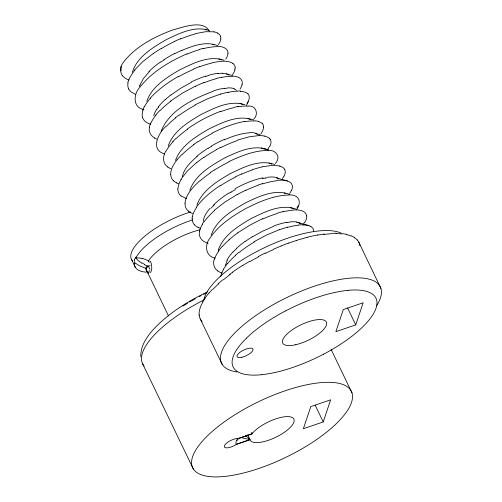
<?xml version="1.0" encoding="UTF-8"?>
<svg xmlns="http://www.w3.org/2000/svg" width="502" height="502" viewBox="0 0 502 502"><rect width="100%" height="100%" fill="white"/><g stroke="black" fill="none" stroke-linecap="round" stroke-linejoin="round"><path stroke-width="0.75" d="M170.661 174.734C170.485 169.143 173.705 164.179 176.949 159.893M149.295 127.759C148.598 131.951 150.945 136.186 154.76 137.981M140.761 356.508C140.522 344.052 149.094 333.61 157.402 325.265C171.897 311.221 189.342 300.56 207.483 291.888M134.467 260.149L134.442 261.529M148.404 261.078L148.598 260.714A44.038 15.493 -25.7 0 1 200.066 229.715M263.663 127.037L262.841 130.583L260.789 134.141M184.956 203.191C186.054 193.979 193.182 186.982 199.595 180.915M213.977 259.936C212.81 263.964 214.172 268.626 217.786 270.942M225.373 265.589L227.306 260.061M132.384 72.225C137.203 56.475 153.104 47.395 166.482 39.52C179.471 33.433 194.563 25.508 209.165 30.465M182.358 176.679C184.071 168.126 190.98 161.864 197.242 156.335M220.849 276.395L221.357 274.079L223.547 269.059M161.092 131.223C169.689 109.869 193.264 98.875 213.582 91.107M211.21 235.074C216.745 219.343 232.652 210.219 246.413 202.394C259.54 196.276 274.933 188.733 289.528 194.418M189.8 190.289C195.498 174.539 211.455 165.453 225.291 157.622C238.456 151.504 253.899 144.08 268.47 149.966L261.354 148.008M168.17 146.176C173.115 131.26 187.842 122.419 200.612 114.726C214.072 108.212 229.74 99.722 245.02 104.805M236.599 440.662L236.737 440.166M146.779 101.373C151.849 86.457 166.645 77.609 179.49 69.947C192.994 63.421 208.75 55.019 224.036 60.309M218.314 250.021C223.428 235.093 238.205 226.27 251.056 218.577C264.617 212.057 280.398 203.643 295.722 209.008M196.884 205.236C202.193 190.327 216.977 181.467 229.947 173.811C243.52 167.26 259.408 158.958 274.713 164.53M175.48 160.439C180.946 145.524 195.793 136.682 208.832 129.014C222.436 122.475 238.394 114.274 253.686 120.066M323.238 421.937L330.649 399.824L310.788 406.601L303.377 428.708L323.238 421.937L315.143 405.114M355.749 324.882L363.153 302.775L343.293 309.546L335.888 331.659L355.749 324.882L347.585 307.927M139.958 85.177L143.359 78.607L149.439 71.529M246.457 105.64C247.825 102.057 251.138 97.344 247.988 93.736M293.57 209.918L296.431 209.874C302.329 201.804 298.778 193.948 288.43 195.014C273.257 195.573 258.95 201.791 245.641 208.644C232.112 216.199 218.615 225.21 209.855 238.281C204.37 244.8 205.531 256.585 215.176 258.11M165.716 151.196C162.767 156.128 162.334 163.715 167.888 167.015M269.762 146.019L267.861 149.113M247.022 103.657L248.176 101.624M202.733 301.853L205.136 298.075M296.964 207.935L298.169 205.889M275.334 163.552C281.666 156.637 275.523 149.213 267.246 150.412C253.767 150.738 240.947 155.927 228.912 161.594M253.742 119.156C258.881 114.312 256.145 105.533 248.647 105.978M180.896 179.358L187.24 171.138L196.439 162.679M282.406 178.524L283.435 176.955M196.219 207.489C202.538 198.403 211.392 191.444 220.503 185.338M209.027 293.074L212.541 289.196M134.442 70.167L142.675 61.727L153.342 53.419M166.018 126.266C158.444 133.011 149.734 149.979 164.744 153.932M238.971 438.083L236.931 440.31M150.173 98.223C158.136 89.381 167.982 82.435 178.241 76.505M213.212 205.939L214.429 204.747M218.094 283.812L222.593 279.909M214.228 210.357L224.915 202.061L237.208 194.475M135.415 258.329L134.938 258.775A8.045 2.974 60.2 0 0 134.335 259.998M148.837 260.864L148.441 261.103M170.962 94.997L180.695 88.264L191.306 82.384M229.64 274.381L232.533 272.279M170.655 101.002L182.464 93.096L195.291 86.231M187.208 129.083C197.575 121.729 208.888 115.711 220.786 111.231M237.691 232.859L249.827 225.153L262.747 218.608M229.42 193.17L231.133 192.103M242.993 265.301L249.758 261.241M252.255 236.906L262.879 231.039L273.552 226.421M254.037 241.719L266.869 234.88L279.727 229.546M258.599 256.384L265.194 253.052M195.109 104.818L208.066 98.58L220.635 94.031M212.001 133.181C222.361 127.91 233.286 123.505 244.756 121.409M273.326 249.281L280.988 246.043M187.033 53.796C169.475 61.533 152.162 71.673 140.14 86.946C133.494 93.428 132.359 107.441 143.628 109.48M224.243 139.832C232.238 136.393 240.627 133.4 249.381 132.835M181.893 50.388C193.075 45.807 205.895 40.863 217.843 45.713M288.694 243.1L296.462 240.452M236.618 444.257L249.726 439.765A4.317 1.519 -25.7 0 1 250.034 439.664A24.221 8.521 -25.7 0 0 281.704 434.029A24.221 8.521 -25.7 0 0 287.577 416.597A24.221 8.521 -25.7 0 0 251.991 433.866L238.544 438.453A8.81 3.1 -25.7 0 0 227.475 442.431A8.81 3.1 -25.7 0 0 225.693 447.797A8.81 3.1 -25.7 0 0 236.618 444.257L249.726 439.765M251.991 433.866L238.544 438.453M237.615 140.058L249.394 136.764L259.245 135.546M307.55 237.27L304.457 238.086A88.189 31.03 -25.7 0 0 296.519 240.439M195.165 33.672L205.807 31.689L214.028 31.827M211.769 62.838C218.621 61.558 226.565 59.619 232.978 63.371M262.239 166.808L272.385 165.315L279.934 165.955M317.565 235.074L324.21 234.026M265.282 178.084L266.694 177.852M277.399 180.325C281.86 180.036 286.987 179.76 290.683 182.728A51.97 15.681 -25.5 0 1 292.183 185.257A53.4 16.233 -24.8 0 1 291.562 190.34M331.364 233.361L336.478 233.242M216.889 46.335C220.642 46.435 225.373 46.843 227.419 50.495A52.039 15.738 -25.2 0 1 227.908 53.501M222.587 73.361L226.421 73.876L232.633 75.62M296.431 209.874C300.384 209.962 306.164 211.085 306.596 215.91M232.828 76.116C236.316 76.335 240.834 77.258 242.033 81.06A51.875 15.713 -25 0 1 242.039 84.273M342.935 233.668L346.819 234.359M248.653 439.3L240.684 437.531M308.943 225.536L297.993 222.53M255.386 133.425L259.879 134.661M287.646 181.015L276.684 177.984M240.05 103.45L242.943 104.573M208.142 243.294C204.339 242.309 200.58 239.761 199.545 235.783A52.026 20.783 -26.5 0 1 199.451 231.566M218.784 58.866L221.42 59.914M290.319 207.546L293.162 208.694M186.449 198.61L181.147 195.975M148.046 272.329A44.038 15.493 -25.7 0 1 146.007 268.451L139.292 265.709L134.429 262.49A52.848 18.593 -25.7 0 0 146.157 272.166M269.022 162.987L271.77 164.198M247.737 118.428L250.442 119.658M226.421 73.876L229.075 75.137M150.644 124.314C147.23 123.247 143.779 121.164 142.518 117.637M205.073 29.304L206.517 29.863M198.114 227.375L200.455 228.291M351.381 235.814L354.481 237.471M234.076 88.873L236.511 90.26M212.672 44.327L214.047 44.935M277.443 178.241L278.133 178.543A42.959 12.569 -26.4 0 1 278.761 178.881M135.352 94.25L131.254 92.048A51.995 20.852 -25.6 0 1 128.675 88.986M284.301 192.988L285.644 193.615M262.985 148.454L264.309 149.088M141.746 263.136L137.768 260.249L135.778 257.771M299.456 223.076L300.61 223.81M310.688 226.264L313.01 228.372L313.731 231.271M249.036 438.403L245.685 435.723M357.28 239.912L358.698 241.989A88.107 30.998 -25.3 0 1 359.878 245.058M201.553 320.947L200.323 319.09A88.107 30.998 -26.1 0 1 199.338 315.745M251.665 433.251L251.954 433.791M200.235 318.921L222.323 364.596M247.681 434.776L249.714 438.999M147.268 266.116L147.638 266.888A2.203 0.772 -25.7 0 0 146.007 268.419M142.581 363.73L193.389 469.075M331.063 349.317L351.984 392.89A88.076 30.992 -25.7 0 1 240.169 473.806A88.076 30.992 -25.7 0 1 223.948 422.126A88.076 30.992 -25.7 0 1 351.984 392.89M249.776 439.124L250.002 439.589M146.873 270.998L168.484 315.909M358.779 242.152L380.918 288.405M131.744 259.904L135.182 267.102M149.257 262.446L148.598 260.714A2.203 0.772 -25.7 0 0 148.805 261.442M209.259 31.03C202.72 19.214 182.345 27.572 172.519 30.013C154.114 36.941 135.471 46.529 123.279 62.443A52.534 18.486 -25.7 0 0 121.026 66.465L121.007 70.838M359.79 245.12L359.846 245.459M199.206 315.802L199.062 314.603M239.561 438.83A3.646 0.609 79.4 0 1 239.517 438.56M236.273 444.383A3.633 3.137 -75.6 0 1 236.536 440.618M144.087 366.083A88.076 30.992 -25.7 0 1 203.505 300.165M182.979 306.076A79.623 28.018 -25.7 0 1 187.579 303.189M189.492 302.041A79.623 28.018 -25.7 0 1 195.24 298.753M199.369 296.531A79.184 27.861 -25.7 0 1 201.158 295.603M203.63 294.354A79.184 27.861 -25.7 0 1 206.309 293.042M134.975 263.211A8.126 1.531 72.2 0 1 134.636 263.217M136.067 257.601A52.848 18.593 -25.7 0 1 192.26 220.001M135.916 257.049A7.856 2.541 86.4 0 1 135.527 257.771M136.331 257.909A12.261 6.005 20.2 0 1 142.267 258.605M132.61 261.046A52.848 18.593 -25.7 0 1 190.672 211.944M142.261 258.404A16.503 9.281 22.9 0 1 148.473 260.871M150.456 261.153A8.71 3.884 75.7 0 1 150.148 272.605M149.251 270.271A8.609 1.964 81.9 0 1 145.862 268.953M145.956 268.47A2.334 0.847 -51 0 1 147.23 266.016M248.772 438.679A7.737 4.606 35.6 0 1 249.13 438.98M251.402 432.68A19.032 10.517 0.1 0 1 252.042 432.737M249.061 439.375A1.305 1.136 23.1 0 1 249.758 439.601M248.659 439.074A6.244 4.738 21.2 0 1 249.086 439.156M147.243 266.035A18.248 5.585 30.7 0 1 144.632 264.723M144.664 264.403A17.137 5.139 30.7 0 1 141.972 262.853M150.142 265.395A6.608 2.322 -25.7 0 1 147.638 266.888M150.016 269.241A6.25 0.715 66.8 0 1 148.077 265.464M236.862 440.605A7.794 0.822 -75.7 0 1 237.258 439.231M237.251 438.39A5.924 0.74 -75.7 0 1 237.314 438.196M203.781 299.976A79.272 27.892 -25.7 0 1 263.092 248.352A79.272 27.892 -25.7 0 1 341.297 233.166M199.143 314.566A88.088 30.911 -25.9 0 1 203.003 301.777M205.054 298.094A88.107 30.998 -25.7 0 1 208.932 293.093M281.057 245.942A88.107 30.998 -25.7 0 1 288.732 243.012M213.181 289.114A88.045 30.591 -26 0 1 218.746 283.774M223.264 279.915A88.045 30.509 -25.9 0 1 230.267 274.456M250.109 261.504A88.045 30.509 -25.9 0 1 258.787 256.698M265.225 253.428A88.045 30.509 -25.9 0 1 273.239 249.663M232.363 272.247A88.088 31.074 -25.7 0 1 242.861 265.244M307.682 237.151A88.088 31.074 -25.7 0 1 317.722 234.974M323.746 234.509A88.051 30.572 -25.4 0 1 330.887 233.794M335.945 233.625A88.051 30.572 -25.4 0 1 342.446 233.963M346.424 234.629A88.051 30.76 -25.3 0 1 351.067 236.009M354.249 237.603A88.051 30.867 -25.3 0 1 357.167 239.975M202.08 321.738A88.045 31.086 -26.1 0 1 201.697 321.28M121.208 66.408A53.388 21.297 -26.6 0 0 121.032 72.84A52.145 20.908 -25.7 0 0 122.344 75.457M128.656 79.831A53.3 21.36 -25.4 0 1 122.287 75.482M220.836 38.93A53.356 16.403 -24.2 0 1 218.395 44.703M220.629 36.596A52.227 15.788 -25.2 0 1 220.698 38.98M217.63 33.195A53.337 16.095 -25.5 0 1 220.673 36.571M213.934 31.89A51.926 15.731 -26.4 0 1 217.761 33.119M180.62 38.949A53.381 17.294 -28.4 0 1 194.858 34.067M174.25 41.49A52.158 17.664 -28.8 0 1 180.714 38.641M161.569 48.43A53.407 18.436 -28.9 0 1 174.257 41.697M153.443 53.463A51.963 18.593 -28.9 0 1 161.468 48.317M128.675 80.521A53.312 20.783 -27.8 0 1 134.931 70.098M127.878 82.937A52.133 20.739 -26.9 0 1 128.424 80.602M128.675 88.986A53.369 21.335 -26.4 0 1 127.991 82.899M227.977 53.476A53.262 16.302 -24.4 0 1 225.749 59.167M203.084 48.7A53.3 16.528 -27.5 0 1 216.462 46.673M199.514 49.378A52.239 16.779 -28.2 0 1 203.417 48.317M186.939 54.16A53.093 17.244 -28.4 0 1 199.3 49.692M234.942 69.715A53.105 16.397 -24.1 0 1 232.545 74.654M235.074 68.04A52.221 15.844 -24.9 0 1 234.767 69.778M232.809 63.459A53.306 16.12 -25.2 0 1 235.218 67.983M199.589 66.791A53.275 17.15 -28.3 0 1 211.511 63.139M193.314 69.094A52.164 17.413 -28.7 0 1 199.702 66.559M178.442 76.806A53.325 18.028 -28.8 0 1 193.239 69.464M144.645 106.28A53.331 20.701 -27.9 0 1 150.506 98.185M142.813 110.089A52.139 20.638 -27.2 0 1 144.444 106.33M142.568 117.612A53.325 21.203 -26.9 0 1 143.076 110.007M242.177 84.223A53.381 16.459 -24.1 0 1 239.994 89.092M221.507 77.433A53.344 16.466 -27.3 0 1 232.482 76.373M216.13 78.519A52.308 16.597 -28 0 1 221.733 77.208M203.781 82.861A53.344 17.2 -28.3 0 1 215.948 78.764M195.297 86.338A51.913 17.426 -28.8 0 1 203.881 82.598M159.818 110.804A53.375 19.873 -28.7 0 1 171.025 101.103M155.764 115.021A52.177 20.118 -28.1 0 1 159.473 110.835M150.976 122.908A53.3 20.72 -27.9 0 1 156.091 114.971M149.345 127.74A51.957 20.607 -27.1 0 1 150.769 122.971M156.762 139.123A53.306 21.222 -24.6 0 1 154.547 138.113M240.358 91.314A53.325 16.114 -26.1 0 1 247.875 93.799M238.011 90.987A52.164 16.014 -27.1 0 1 240.696 91.075M228.021 92.374A53.281 16.535 -27.5 0 1 237.791 91.157M220.547 94.15A52.032 16.585 -28.1 0 1 228.19 92.199M179.346 115.165A53.312 18.838 -28.9 0 1 195.265 105.15M175.38 117.819A52.221 19.277 -28.8 0 1 178.988 115.065M166.438 126.228A53.105 19.823 -28.6 0 1 175.687 117.876M237.935 106.769A53.093 16.321 -27.2 0 1 248.333 106.204M234.666 107.171A52.246 16.472 -27.9 0 1 238.224 106.493M220.573 111.689A53.3 16.98 -28.1 0 1 234.321 107.553M175.813 138.853A53.143 19.66 -28.7 0 1 187.547 129.209M172.732 141.683A52.177 19.917 -28.3 0 1 175.474 138.866M166.099 151.089A53.325 20.538 -28.1 0 1 173.159 141.646M170.918 168.703A53.312 21.272 -24.8 0 1 167.768 167.084M262.37 123.599A51.97 15.681 -25.5 0 1 263.701 127.019M258.455 121.54A53.407 16.12 -26 0 1 262.326 123.624M255.261 120.831A52.158 15.907 -26.8 0 1 258.612 121.44M244.386 121.766A53.381 16.428 -27.2 0 1 254.991 121.026M197.75 141.953A53.331 18.7 -28.9 0 1 212.095 133.482M193.672 144.513A52.221 19.026 -28.9 0 1 197.506 141.828M182.408 154.277A53.356 19.779 -28.7 0 1 193.96 144.607M177.074 159.874A51.901 19.898 -28.2 0 1 182.113 154.296M173.573 180.896A53.369 21.385 -26.1 0 1 170.774 174.69M176.397 182.703A52.189 20.871 -25 0 1 173.648 180.852M178.505 183.776A53.312 21.26 -24.7 0 1 176.24 182.797M270.214 139.437A53.319 16.215 -24.7 0 1 270.132 145.894M269.329 138.238A52.133 15.731 -25.7 0 1 270.239 139.424M264.115 136.08A53.344 16.127 -26.2 0 1 269.267 138.27M259.132 135.634A52.007 15.895 -27 0 1 264.259 135.986M220.529 147.745A53.325 17.683 -28.7 0 1 237.371 140.535M216.18 149.69A52.152 18.11 -28.9 0 1 220.466 147.437M204.082 157.314A53.294 18.856 -28.9 0 1 216.268 149.86M196.564 162.698A52.026 19.051 -28.8 0 1 203.925 157.245M177.953 188.903A53.319 21.046 -27.3 0 1 181.316 179.264M177.808 188.959A52.202 20.889 -26.3 0 0 178.034 190.998A53.124 21.291 -26 0 0 181.046 196.037M214.417 170.122A53.08 18.474 -28.9 0 1 228.956 161.908M210.269 172.619A52.264 18.894 -28.9 0 1 214.203 169.983M200.016 180.927A53.388 19.534 -28.8 0 1 210.539 172.738M185.106 203.128A53.124 21.266 -26.2 0 0 187.045 209.729A52.195 20.915 -25.3 0 0 188.608 211.122M192.53 213.444A53.319 21.329 -25 0 1 188.476 211.191M283.718 176.867A53.35 16.271 -24.6 0 0 285.23 171.433A52.133 15.738 -25.4 0 0 284.615 169.287M279.614 166.149A53.319 16.089 -25.7 0 1 284.596 169.293M252.28 169.77A51.976 16.792 -28.3 0 1 262.138 166.928M241.663 174.106A53.394 17.576 -28.6 0 1 252.173 169.971M235.218 176.949A52.145 17.84 -28.9 0 1 241.694 173.893M220.792 185.508A53.388 18.624 -28.9 0 1 235.269 177.206M192.511 216.199A53.319 20.971 -27.5 0 1 196.589 207.414M192.122 218.477A52.202 20.827 -26.6 0 1 192.348 216.255M194.469 224.896A53.363 21.366 -26.2 0 1 192.228 218.433M198.058 227.406A51.888 20.783 -25.2 0 1 194.512 224.871M291.373 190.409A52.152 15.976 -24.3 0 1 289.604 193.465M262.458 183.92A53.312 16.723 -27.8 0 1 276.953 180.72M258.637 184.874A52.133 16.999 -28.5 0 1 262.734 183.525M245.823 190.34A53.356 17.714 -28.7 0 1 258.511 185.112M237.251 194.556A52.001 17.89 -28.9 0 1 245.829 190.176M204.383 221.445A53.325 20.256 -28.4 0 1 214.73 210.388M202.275 224.193A52.145 20.406 -27.7 0 1 203.994 221.526M199.545 231.529A53.306 21.053 -27.3 0 1 202.482 224.149M304.469 222.361A52.158 16.108 -24.1 0 1 303.76 223.415M306.716 215.866A53.325 16.353 -24.3 0 1 304.846 222.248M283.078 211.788A53.337 16.641 -27.7 0 1 293.281 210.162M277.449 213.13A52.133 16.773 -28.3 0 1 283.285 211.555M262.684 219.029A53.325 17.357 -28.4 0 1 277.179 213.538M229 239.812A51.982 19.308 -28.7 0 1 237.797 232.903M222.066 246.815A53.381 20.155 -28.5 0 1 229.201 239.824M218.502 250.981A52.139 20.237 -27.9 0 1 221.809 246.846M214.254 259.835A53.3 20.839 -27.7 0 1 218.891 250.912M222.072 273.025A51.951 20.707 -24.7 0 1 217.742 270.967M302.687 224.996A53.381 16.196 -26.5 0 1 310.5 226.377M298.483 225.015A52.164 16.164 -27.5 0 1 302.982 224.777M287.571 227.337A53.407 16.773 -27.8 0 1 298.257 225.222M279.664 229.671A51.957 16.804 -28.4 0 1 287.728 227.142M239.159 252.475A53.306 19.151 -28.9 0 1 254.301 241.995M235.463 255.236A52.133 19.522 -28.6 0 1 238.757 252.424M227.582 263.613A53.369 20.293 -28.4 0 1 235.72 255.248M223.647 269.034A51.995 20.249 -27.8 0 1 227.381 263.65M226.979 260.149A44.502 17.859 -27.8 0 1 232.897 251.985M233.141 251.973A43.643 17.049 -28.7 0 1 236.756 248.371M236.486 248.364A44.515 17.106 -29 0 1 245.302 241.192M245.516 241.28A43.31 15.945 -29.5 0 1 252.186 236.837M273.803 225.938A44.44 14.407 -29.1 0 1 286.874 222.311M286.535 222.662A43.536 13.441 -28.4 0 1 289.328 222.229M289.648 221.953A44.477 13.573 -28.1 0 1 296.506 221.972M296.318 222.11A43.348 12.832 -27.1 0 1 299.512 223.045M203.335 221.181A44.333 18.191 -26.1 0 1 209.968 208.393M210.903 208.33A42.927 16.811 -28.6 0 1 213.143 205.939M213.745 204.753A44.766 17.175 -29 0 1 229.05 192.868M231.096 192.065A42.996 15.305 -29.6 0 1 235.482 189.499M235.093 188.708A44.339 15.581 -29.6 0 1 263.073 177.796M262.358 178.643A42.965 13.397 -28.6 0 1 265.338 178.028M267.315 177.294A44.76 13.642 -28.1 0 1 277.744 178.053M196.84 156.285A44.446 16.717 -29.3 0 1 208.048 148.159M208.242 148.322A43.505 15.681 -29.6 0 1 211.706 146.214M211.524 145.956A44.471 15.788 -29.6 0 1 224.319 139.418M249.758 132.541A44.483 13.341 -27.6 0 1 256.334 133.57M256.171 133.664A43.548 12.782 -26.7 0 1 257.413 134.348M213.865 90.699A44.433 14.138 -28.9 0 1 224.664 88.239M224.381 88.509A43.505 13.303 -28.2 0 1 226.998 88.233M227.393 87.919A44.477 13.454 -27.9 0 1 234.334 88.71M153.788 115.742A44.446 18.141 -26.8 0 1 156.674 109.26M157.019 109.191A43.53 17.401 -28 0 1 158.657 106.882M158.337 106.932A44.471 17.633 -28.3 0 1 164.951 99.716M165.221 99.735A43.354 16.61 -29 0 1 170.849 94.966M191.287 81.983A44.477 15.116 -29.5 0 1 205.701 76.103M205.469 76.492A43.498 13.993 -29 0 1 208.788 75.469M209.045 75.143A44.433 14.094 -28.9 0 1 218.044 73.317M217.818 73.53A43.379 13.203 -28.1 0 1 222.693 73.279M139.531 86.545A43.323 17.733 -26.5 0 1 139.882 85.202M148.931 71.541A44.452 17.106 -29 0 1 160.546 61.947M160.847 62.091A43.523 15.995 -29.5 0 1 164.16 59.864M163.947 59.707A44.465 16.114 -29.5 0 1 174.646 53.507M174.69 53.714A43.354 14.941 -29.6 0 1 181.919 50.275M237.026 371.938A88.076 30.992 -25.7 0 1 288.631 296.676A88.076 30.992 -25.7 0 1 376.713 305.542M246.476 338.141A79.159 27.848 -25.7 0 0 234.641 369.227A79.636 28.018 -25.7 0 0 241.713 373.507A78.657 27.673 -25.7 0 0 247.95 374.812A79.623 28.018 -25.7 0 0 261.209 374.774M246.488 338.097A79.636 28.018 -25.7 0 1 259.308 327.26A78.657 27.673 -25.7 0 1 268.47 320.872A79.623 28.018 -25.7 0 1 285.506 310.914M323.658 354.136A79.184 27.861 -25.7 0 1 261.304 374.705M285.569 310.926A79.184 27.861 -25.7 0 1 347.924 290.357M347.873 290.338A79.623 28.018 -25.7 0 1 361.133 290.3A78.676 27.679 -25.7 0 1 367.37 291.606A79.623 28.018 -25.7 0 1 374.442 295.879A79.184 27.861 -25.7 0 1 362.588 327.009A79.623 28.018 -25.7 0 1 349.775 337.852A78.67 27.679 -25.7 0 1 340.613 344.234A79.623 28.012 -25.7 0 1 323.577 354.199M295.778 344.711A24.221 8.521 -25.7 0 0 326.526 322.46A24.221 8.521 -25.7 0 0 291.317 330.498A24.221 8.521 -25.7 0 0 295.778 344.711M241.832 357.273A8.81 3.1 -25.7 0 0 253.014 349.185A8.81 3.1 -25.7 0 0 240.207 352.109A8.81 3.1 -25.7 0 0 241.832 357.273"/></g></svg>
